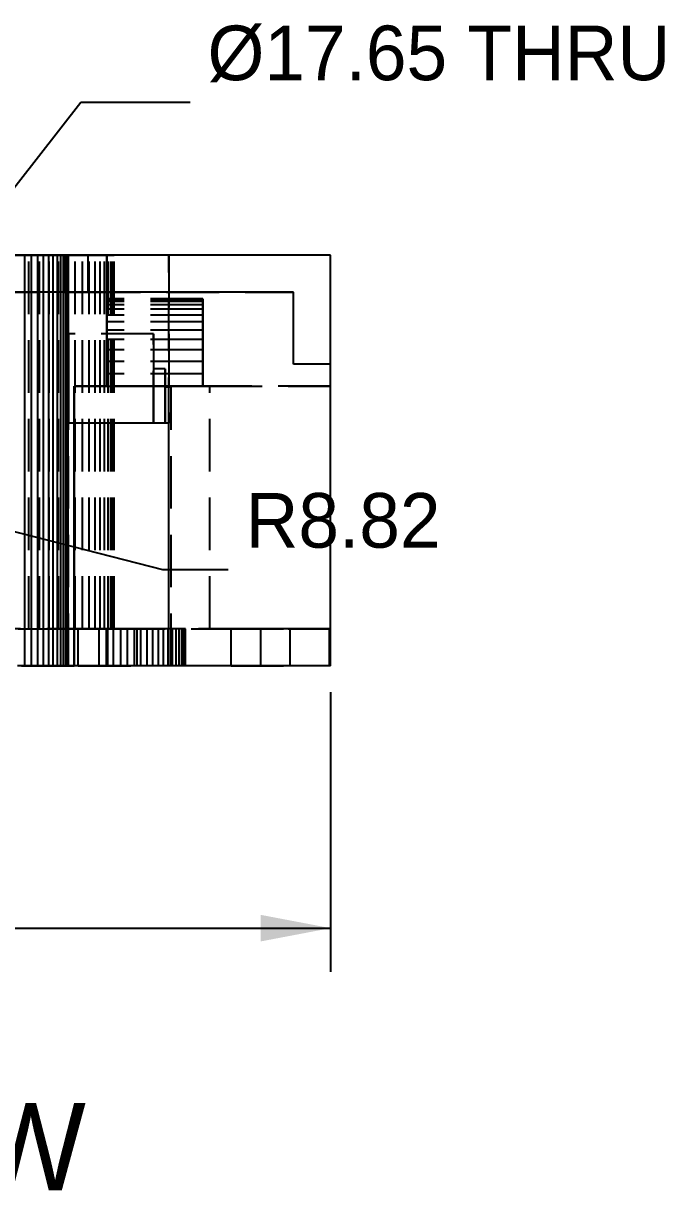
# Model space of a CAD drawing. Header units: millimetres. Extents: x -113 to 601, y 5 to 415.
# Drawn here: x 287 to 316.3, y 117.9 to 171.4 of the extents above; entities that cross this region are included whole.
import ezdxf
from ezdxf.enums import TextEntityAlignment as Align

# ---------------------------------------------------------------- set-up
doc = ezdxf.new("R2010")
doc.units = ezdxf.units.MM
doc.linetypes.add('HIDDEN', pattern=[3.6, 2.4, -1.2])
for name, color, linetype in [('DIM', 3, 'CONTINUOUS'), ('HIDDEN', 8, 'HIDDEN'), ('TEXT', 3, 'CONTINUOUS'), ('VISIBLE', 7, 'CONTINUOUS')]:
    doc.layers.add(name, color=color, linetype=linetype)

msp = doc.modelspace()

# ---------------------------------------------------------------- linework, layer by layer
at = {"layer": 'DIM'}
for p, q in [((280.25067, 155.854195), (289.583756, 167.8)), ((289.583756, 167.8), (294.583756, 167.8)), ((283.642457, 148.9), (293.327558, 146.410257)), ((293.327558, 146.410257), (296.327558, 146.410257)), ((301.017457, 140.8), (301.017457, 128)), ((246.817457, 130), (301.017457, 130))]:
    msp.add_line(p, q, dxfattribs=at)
msp.add_solid([(301.017457, 130), (297.817457, 130.608), (297.817457, 129.392)], dxfattribs=at)
at = {"layer": 'HIDDEN'}
for p, q in [((263.607457, 160.8), (288.847457, 160.8)), ((287.013292, 160.8), (286.680936, 160.8)), ((286.712283, 160.8), (287.209896, 160.8)), ((287.013292, 159.1), (287.013292, 160.8)), ((287.323767, 160.8), (287.013292, 160.8)), ((287.209896, 160.8), (287.68486, 160.8)), ((287.209896, 143.7), (287.209896, 160.8)), ((287.323767, 159.1), (287.323767, 160.8)), ((287.611148, 160.8), (287.323767, 160.8)), ((287.611148, 159.1), (287.611148, 160.8)), ((287.874311, 160.8), (287.611148, 160.8)), ((287.68486, 160.8), (288.135318, 160.8)), ((287.68486, 143.7), (287.68486, 160.8)), ((287.874311, 159.1), (287.874311, 160.8)), ((288.112227, 160.8), (287.874311, 160.8)), ((288.112227, 159.1), (288.112227, 160.8)), ((288.323966, 160.8), (288.112227, 160.8)), ((288.135318, 160.8), (288.559509, 160.8)), ((288.135318, 143.7), (288.135318, 160.8)), ((288.323966, 159.1), (288.323966, 160.8)), ((288.5087, 160.8), (288.323966, 160.8)), ((288.5087, 159.1), (288.5087, 160.8)), ((288.665706, 160.8), (288.5087, 160.8)), ((288.559509, 160.8), (288.955773, 160.8)), ((288.559509, 143.7), (288.559509, 160.8)), ((288.665706, 159.1), (288.665706, 160.8)), ((288.794371, 160.8), (288.665706, 160.8)), ((288.794371, 159.1), (288.794371, 160.8)), ((288.894192, 160.8), (288.794371, 160.8)), ((288.847457, 160.8), (289.910283, 160.8)), ((288.847457, 159.1), (288.847457, 160.8)), ((288.894192, 159.1), (288.894192, 160.8)), ((288.964778, 160.8), (288.894192, 160.8)), ((288.955773, 160.8), (289.322562, 160.8)), ((288.955773, 143.7), (288.955773, 160.8)), ((288.964778, 159.1), (288.964778, 160.8)), ((289.005853, 160.8), (288.964778, 160.8)), ((288.998944, 159.1), (288.998944, 160.8)), ((288.998944, 160.8), (289.017257, 160.8)), ((291.093829, 160.8), (288.998944, 160.8)), ((289.005853, 142), (289.005853, 160.8)), ((289.017257, 160.8), (289.005853, 160.8)), ((289.017257, 142), (289.017257, 160.8)), ((289.910283, 160.8), (289.017457, 160.8)), ((290.767457, 160.8), (289.017457, 160.8)), ((289.017457, 153.1), (289.017457, 160.8)), ((289.017457, 159.1), (289.017457, 160.8)), ((289.322562, 160.8), (289.658441, 160.8)), ((289.322562, 143.7), (289.322562, 160.8)), ((289.658441, 160.8), (289.962098, 160.8)), ((289.658441, 143.7), (289.658441, 160.8)), ((289.910283, 160.8), (289.910283, 159.1)), ((289.962098, 160.8), (290.232343, 160.8)), ((289.962098, 143.7), (289.962098, 160.8)), ((290.232343, 160.8), (290.468122, 160.8)), ((290.232343, 143.7), (290.232343, 160.8)), ((290.468122, 160.8), (290.668512, 160.8)), ((290.468122, 143.7), (290.468122, 160.8)), ((290.668512, 160.8), (290.832729, 160.8)), ((290.668512, 143.7), (290.668512, 160.8)), ((290.767457, 160.8), (290.767457, 154.8)), ((290.767457, 154.8), (290.767457, 160.8)), ((293.617457, 160.8), (290.767457, 160.8)), ((290.832729, 160.8), (290.960132, 160.8)), ((290.832729, 143.7), (290.832729, 160.8)), ((290.960132, 160.8), (291.050222, 160.8)), ((290.960132, 143.7), (290.960132, 160.8)), ((291.050222, 160.8), (291.102646, 160.8)), ((291.050222, 143.7), (291.050222, 160.8)), ((291.093829, 143.7), (291.093829, 160.8)), ((291.117201, 160.8), (291.093829, 160.8)), ((291.102646, 160.8), (291.117201, 160.8)), ((291.102646, 143.7), (291.102646, 160.8)), ((291.117201, 143.7), (291.117201, 160.8)), ((301.017457, 160.8), (293.617457, 160.8)), ((293.617457, 142), (293.617457, 160.8)), ((293.617457, 160.8), (293.617457, 153.1)), ((301.017457, 154.8), (301.017457, 160.8)), ((263.607457, 159.1), (288.847457, 159.1)), ((288.847457, 159.1), (289.910283, 159.1)), ((289.910283, 159.1), (299.317457, 159.1)), ((290.767457, 158.79), (290.767457, 158.760328)), ((290.767457, 158.760328), (290.767457, 158.79)), ((295.167457, 158.79), (290.767457, 158.79)), ((295.167457, 158.79), (295.167457, 158.760328)), ((295.167457, 158.760328), (295.167457, 158.79)), ((290.767457, 158.760328), (290.767457, 158.67145)), ((290.767457, 158.67145), (290.767457, 158.760328)), ((295.167457, 158.760328), (290.767457, 158.760328)), ((295.167457, 158.760328), (290.767457, 158.760328)), ((290.767457, 158.67145), (290.767457, 158.523781)), ((290.767457, 158.523781), (290.767457, 158.67145)), ((295.167457, 158.67145), (290.767457, 158.67145)), ((295.167457, 158.67145), (290.767457, 158.67145)), ((290.767457, 158.523781), (290.767457, 158.318013)), ((290.767457, 158.318013), (290.767457, 158.523781)), ((295.167457, 158.523781), (290.767457, 158.523781)), ((295.167457, 158.523781), (290.767457, 158.523781)), ((290.767457, 158.318013), (290.767457, 158.055105)), ((290.767457, 158.055105), (290.767457, 158.318013)), ((295.167457, 158.318013), (290.767457, 158.318013)), ((295.167457, 158.318013), (290.767457, 158.318013)), ((295.167457, 158.760328), (295.167457, 158.67145)), ((295.167457, 158.67145), (295.167457, 158.760328)), ((295.167457, 158.67145), (295.167457, 158.523781)), ((295.167457, 158.523781), (295.167457, 158.67145)), ((295.167457, 158.523781), (295.167457, 158.318013)), ((295.167457, 158.318013), (295.167457, 158.523781)), ((295.167457, 158.318013), (295.167457, 158.055105)), ((295.167457, 158.055105), (295.167457, 158.318013)), ((290.767457, 158.055105), (290.767457, 157.736287)), ((290.767457, 157.736287), (290.767457, 158.055105)), ((295.167457, 158.055105), (290.767457, 158.055105)), ((295.167457, 158.055105), (290.767457, 158.055105)), ((290.767457, 157.736287), (290.767457, 157.363048)), ((290.767457, 157.363048), (290.767457, 157.736287)), ((295.167457, 157.736287), (290.767457, 157.736287)), ((295.167457, 157.736287), (290.767457, 157.736287)), ((295.167457, 158.055105), (295.167457, 157.736287)), ((295.167457, 157.736287), (295.167457, 158.055105)), ((295.167457, 157.736287), (295.167457, 157.363048)), ((295.167457, 157.363048), (295.167457, 157.736287)), ((289.017457, 154.8), (289.017457, 157.19)), ((289.017457, 157.19), (289.017457, 154.8)), ((292.917457, 157.19), (289.017457, 157.19)), ((290.767457, 157.363048), (290.767457, 156.937133)), ((290.767457, 156.937133), (290.767457, 157.363048)), ((295.167457, 157.363048), (290.767457, 157.363048)), ((295.167457, 157.363048), (290.767457, 157.363048)), ((292.917457, 157.19), (292.917457, 153.1)), ((292.917457, 153.1), (292.917457, 157.19)), ((295.167457, 157.363048), (295.167457, 156.937133)), ((295.167457, 156.937133), (295.167457, 157.363048)), ((290.767457, 156.937133), (290.767457, 156.460531)), ((290.767457, 156.460531), (290.767457, 156.937133)), ((295.167457, 156.937133), (290.767457, 156.937133)), ((295.167457, 156.937133), (290.767457, 156.937133)), ((295.167457, 156.937133), (295.167457, 156.460531)), ((295.167457, 156.460531), (295.167457, 156.937133)), ((290.767457, 156.460531), (290.767457, 155.935471)), ((290.767457, 155.935471), (290.767457, 156.460531)), ((295.167457, 156.460531), (290.767457, 156.460531)), ((295.167457, 156.460531), (290.767457, 156.460531)), ((295.167457, 156.460531), (295.167457, 155.935471)), ((295.167457, 155.935471), (295.167457, 156.460531)), ((290.767457, 155.935471), (290.767457, 155.364404)), ((290.767457, 155.364404), (290.767457, 155.935471)), ((295.167457, 155.935471), (290.767457, 155.935471)), ((295.167457, 155.935471), (290.767457, 155.935471)), ((292.917457, 153.1), (292.917457, 155.59)), ((292.917457, 155.59), (292.917457, 153.1)), ((293.447457, 155.59), (292.917457, 155.59)), ((293.447457, 154.75), (293.447457, 155.59)), ((293.447457, 155.59), (293.447457, 154.75)), ((295.167457, 155.935471), (295.167457, 155.364404)), ((295.167457, 155.364404), (295.167457, 155.935471)), ((290.767457, 155.364404), (290.767457, 154.8)), ((295.167457, 155.364404), (290.767457, 155.364404)), ((295.167457, 155.364404), (290.767457, 155.364404)), ((290.767457, 154.8), (290.767457, 155.364404)), ((295.167457, 155.364404), (295.167457, 154.8)), ((295.167457, 154.8), (295.167457, 155.364404)), ((289.017457, 153.1), (289.017457, 154.8)), ((289.017457, 154.8), (289.017457, 153.1)), ((289.278457, 154.8), (291.037457, 154.8)), ((289.278457, 154.8), (289.278457, 142)), ((289.278457, 153.1), (289.278457, 154.8)), ((290.767457, 154.8), (289.278457, 154.8)), ((290.767457, 154.8), (293.447457, 154.8)), ((293.447457, 154.8), (290.767457, 154.8)), ((293.447457, 154.8), (290.767457, 154.8)), ((291.037457, 154.8), (295.481457, 154.8)), ((291.037457, 143.7), (291.037457, 154.8)), ((291.037457, 143.7), (291.037457, 154.8)), ((293.447457, 154.8), (293.447457, 153.1)), ((293.721457, 154.8), (293.447457, 154.8)), ((293.447457, 154.75), (293.447457, 154.8)), ((293.447457, 154.8), (293.447457, 154.75)), ((293.447457, 154.8), (293.447457, 153.1)), ((293.721457, 154.75), (293.447457, 154.75)), ((293.721457, 154.75), (293.447457, 154.75)), ((293.447457, 153.1), (293.447457, 154.75)), ((293.447457, 154.75), (293.447457, 153.1)), ((293.721457, 142), (293.721457, 154.8)), ((293.721457, 154.8), (293.721457, 154.75)), ((293.721457, 154.75), (293.721457, 154.8)), ((293.721457, 142), (293.721457, 154.8)), ((293.721457, 154.8), (295.167457, 154.8)), ((295.167457, 154.8), (293.721457, 154.8)), ((301.017457, 154.8), (293.721457, 154.8)), ((295.481457, 143.7), (295.481457, 154.8)), ((295.481457, 143.7), (295.481457, 154.8)), ((295.481457, 154.8), (301.017457, 154.8)), ((301.017457, 143.7), (301.017457, 154.8)), ((289.278457, 153.1), (289.017457, 153.1)), ((292.917457, 153.1), (289.017457, 153.1)), ((292.917457, 153.1), (289.017457, 153.1)), ((293.447457, 153.1), (289.278457, 153.1)), ((293.447457, 153.1), (292.917457, 153.1)), ((293.447457, 153.1), (292.917457, 153.1)), ((293.617457, 153.1), (293.447457, 153.1)), ((290.427457, 143.7), (283.706598, 143.7)), ((286.712283, 143.7), (287.209896, 143.7)), ((287.209896, 143.7), (287.68486, 143.7)), ((287.68486, 143.7), (288.135318, 143.7)), ((288.135318, 143.7), (288.559509, 143.7)), ((288.559509, 143.7), (288.955773, 143.7)), ((288.955773, 143.7), (289.322562, 143.7)), ((289.322562, 143.7), (289.658441, 143.7)), ((290.817457, 143.7), (289.467457, 143.7)), ((289.467457, 143.7), (292.167457, 143.7)), ((289.467457, 142), (289.467457, 143.7)), ((289.658441, 143.7), (289.962098, 143.7)), ((289.962098, 143.7), (290.232343, 143.7)), ((290.232343, 143.7), (290.468122, 143.7)), ((290.427457, 142), (290.427457, 143.7)), ((290.758457, 143.7), (290.427457, 143.7)), ((290.468122, 143.7), (290.668512, 143.7)), ((290.668512, 143.7), (290.832729, 143.7)), ((290.758457, 142), (290.758457, 143.7)), ((291.086457, 143.7), (290.758457, 143.7)), ((292.167457, 143.7), (290.817457, 143.7)), ((290.817457, 142), (290.817457, 143.7)), ((290.832729, 143.7), (290.960132, 143.7)), ((290.960132, 143.7), (291.050222, 143.7)), ((291.037457, 143.7), (295.481457, 143.7)), ((291.093829, 143.7), (291.037457, 143.7)), ((291.050222, 143.7), (291.102646, 143.7)), ((291.086457, 142), (291.086457, 143.7)), ((291.410457, 143.7), (291.086457, 143.7)), ((291.117201, 143.7), (291.093829, 143.7)), ((291.102646, 143.7), (291.117201, 143.7)), ((291.410457, 142), (291.410457, 143.7)), ((291.727457, 143.7), (291.410457, 143.7)), ((291.727457, 142), (291.727457, 143.7)), ((292.035457, 143.7), (291.727457, 143.7)), ((292.035457, 142), (292.035457, 143.7)), ((292.332457, 143.7), (292.035457, 143.7)), ((292.167457, 142), (292.167457, 143.7)), ((292.332457, 142), (292.332457, 143.7)), ((292.616457, 143.7), (292.332457, 143.7)), ((292.616457, 142), (292.616457, 143.7)), ((292.885457, 143.7), (292.616457, 143.7)), ((292.885457, 142), (292.885457, 143.7)), ((293.137457, 143.7), (292.885457, 143.7)), ((293.137457, 142), (293.137457, 143.7)), ((293.371457, 143.7), (293.137457, 143.7)), ((293.371457, 142), (293.371457, 143.7)), ((293.585457, 143.7), (293.371457, 143.7)), ((293.585457, 142), (293.585457, 143.7)), ((293.777457, 143.7), (293.585457, 143.7)), ((293.777457, 142), (293.777457, 143.7)), ((293.946457, 143.7), (293.777457, 143.7)), ((293.946457, 142), (293.946457, 143.7)), ((294.091457, 143.7), (293.946457, 143.7)), ((294.091457, 142), (294.091457, 143.7)), ((294.211457, 143.7), (294.091457, 143.7)), ((294.211457, 142), (294.211457, 143.7)), ((294.305457, 143.7), (294.211457, 143.7)), ((294.305457, 142), (294.305457, 143.7)), ((294.373457, 143.7), (294.305457, 143.7)), ((294.373457, 142), (294.373457, 143.7)), ((300.963457, 143.7), (294.373457, 143.7)), ((295.481457, 143.7), (301.017457, 143.7)), ((297.817457, 143.7), (296.467457, 143.7)), ((296.467457, 143.7), (299.167457, 143.7)), ((296.467457, 142), (296.467457, 143.7)), ((299.167457, 143.7), (297.817457, 143.7)), ((297.817457, 142), (297.817457, 143.7)), ((299.167457, 142), (299.167457, 143.7)), ((300.963457, 142), (300.963457, 143.7)), ((301.003457, 143.7), (300.963457, 143.7)), ((301.003457, 142), (301.003457, 143.7)), ((301.017457, 143.7), (301.003457, 143.7)), ((301.017457, 142), (301.017457, 143.7)), ((283.275457, 142), (290.427457, 142)), ((289.005853, 142), (288.998944, 142)), ((288.998944, 142), (289.017257, 142)), ((289.017257, 142), (289.005853, 142)), ((290.817457, 142), (289.467457, 142)), ((289.467457, 142), (292.167457, 142)), ((290.758457, 142), (290.427457, 142)), ((291.086457, 142), (290.758457, 142)), ((292.167457, 142), (290.817457, 142)), ((291.410457, 142), (291.086457, 142)), ((291.727457, 142), (291.410457, 142)), ((292.035457, 142), (291.727457, 142)), ((292.332457, 142), (292.035457, 142)), ((292.616457, 142), (292.332457, 142)), ((292.885457, 142), (292.616457, 142)), ((293.137457, 142), (292.885457, 142)), ((293.371457, 142), (293.137457, 142)), ((293.585457, 142), (293.371457, 142)), ((293.777457, 142), (293.585457, 142)), ((293.721457, 142), (293.617457, 142)), ((293.721457, 142), (293.617457, 142)), ((293.946457, 142), (293.777457, 142)), ((294.091457, 142), (293.946457, 142)), ((294.211457, 142), (294.091457, 142)), ((294.305457, 142), (294.211457, 142)), ((294.373457, 142), (294.305457, 142)), ((300.963457, 142), (294.373457, 142)), ((297.817457, 142), (296.467457, 142)), ((296.467457, 142), (299.167457, 142)), ((299.167457, 142), (297.817457, 142)), ((301.003457, 142), (300.963457, 142)), ((301.017457, 142), (301.003457, 142))]:
    msp.add_line(p, q, dxfattribs=at)
at = {"layer": 'VISIBLE'}
for p, q in [((301.017457, 160.8), (263.417457, 160.8)), ((301.017457, 155.8), (301.017457, 160.8)), ((299.317457, 159.1), (265.117457, 159.1)), ((287.013292, 142), (287.013292, 159.1)), ((287.323767, 142), (287.323767, 159.1)), ((287.611148, 142), (287.611148, 159.1)), ((287.874311, 142), (287.874311, 159.1)), ((288.112227, 142), (288.112227, 159.1)), ((288.323966, 142), (288.323966, 159.1)), ((288.5087, 142), (288.5087, 159.1)), ((288.665706, 142), (288.665706, 159.1)), ((288.794371, 142), (288.794371, 159.1)), ((288.894192, 142), (288.894192, 159.1)), ((288.964778, 142), (288.964778, 159.1)), ((288.998944, 142), (288.998944, 159.1)), ((289.017457, 153.1), (289.017457, 159.1)), ((299.317457, 155.8), (299.317457, 159.1)), ((301.017457, 155.8), (299.317457, 155.8)), ((301.017457, 142), (301.017457, 155.8)), ((293.617457, 153.1), (289.017457, 153.1)), ((289.278457, 142), (289.278457, 153.1)), ((293.617457, 142), (293.617457, 153.1)), ((287.013292, 142), (286.680936, 142)), ((287.323767, 142), (287.013292, 142)), ((287.611148, 142), (287.323767, 142)), ((287.874311, 142), (287.611148, 142)), ((288.112227, 142), (287.874311, 142)), ((288.323966, 142), (288.112227, 142)), ((288.5087, 142), (288.323966, 142)), ((288.665706, 142), (288.5087, 142)), ((288.794371, 142), (288.665706, 142)), ((288.894192, 142), (288.794371, 142)), ((288.964778, 142), (288.894192, 142)), ((288.998944, 142), (288.964778, 142)), ((289.278457, 142), (288.998944, 142)), ((293.617457, 142), (289.278457, 142)), ((301.017457, 142), (293.617457, 142))]:
    msp.add_line(p, q, dxfattribs=at)

# ---------------------------------------------------------------- texts
at = {"layer": 'TEXT'}
for s, p in [('Ø17.65 THRU', (295.383756, 168.8)), ('R8.82', (297.127558, 147.410257))]:
    msp.add_text(s, height=2.5, dxfattribs=at).set_placement(p)
msp.add_text('RIGHT VIEW', height=4, dxfattribs=at).set_placement((273.917457, 118), align=Align.CENTER)

doc.saveas('drawing.dxf')
